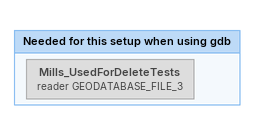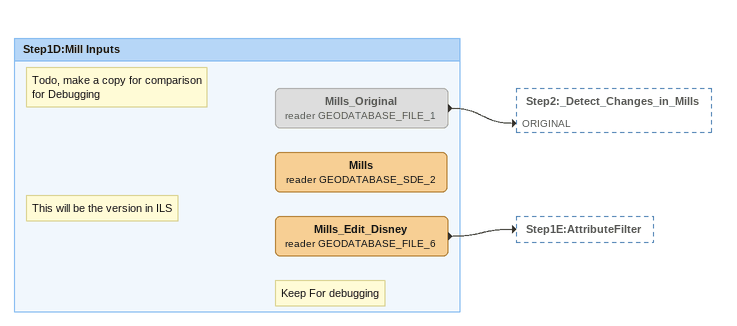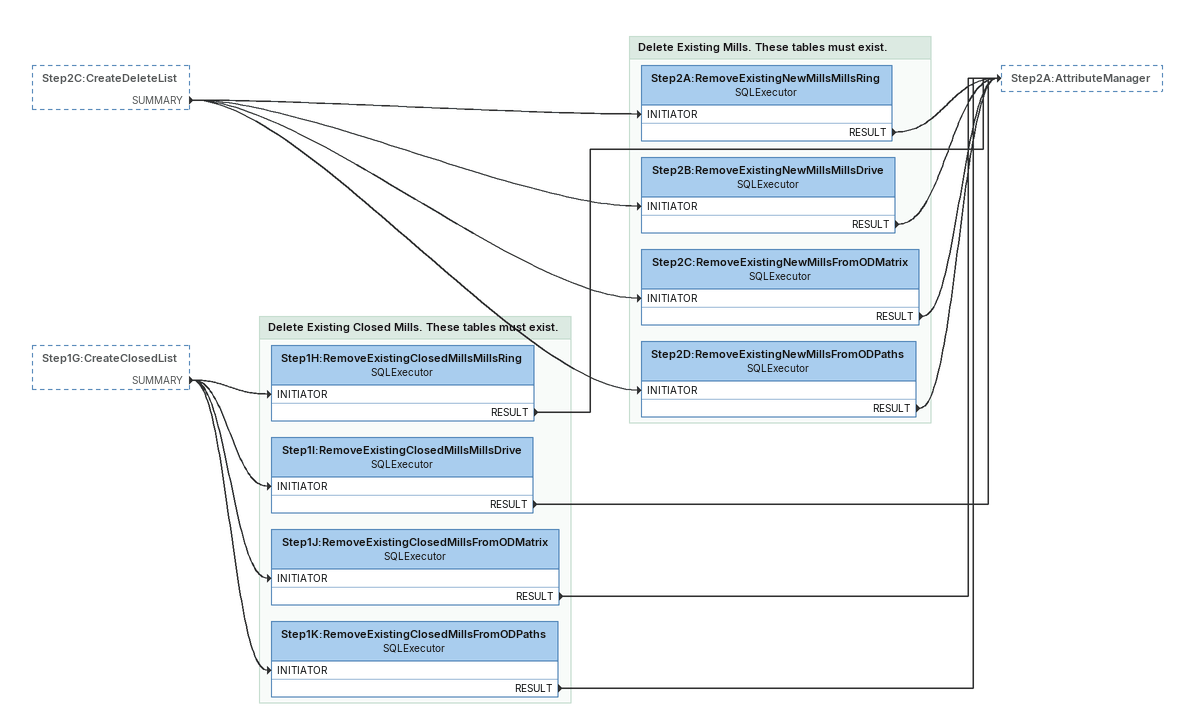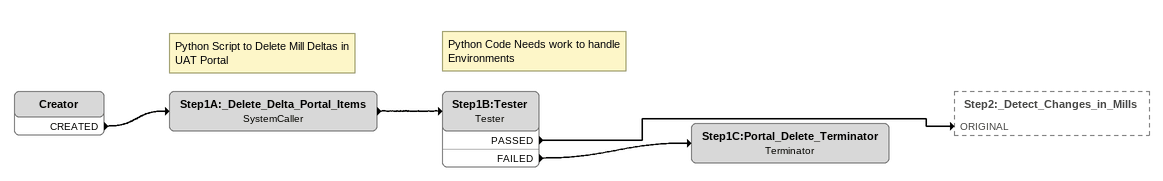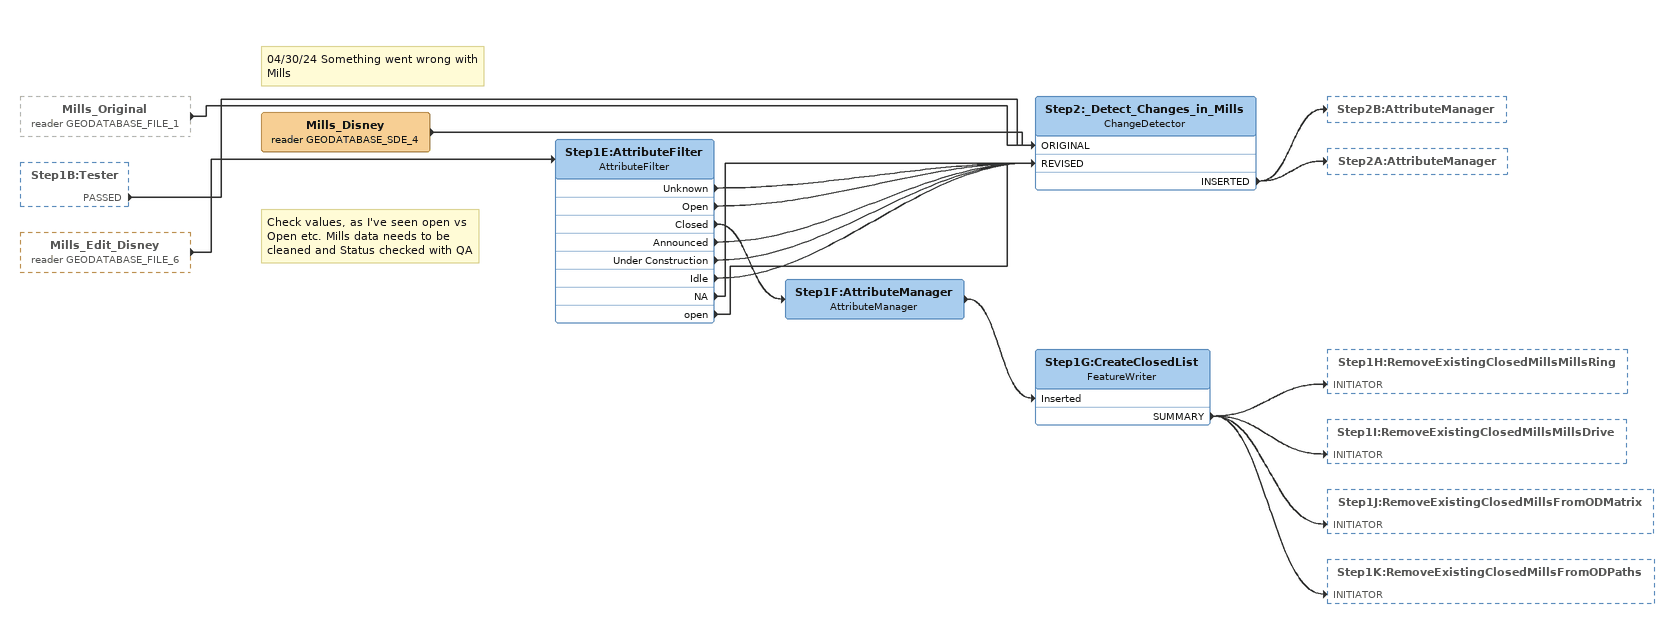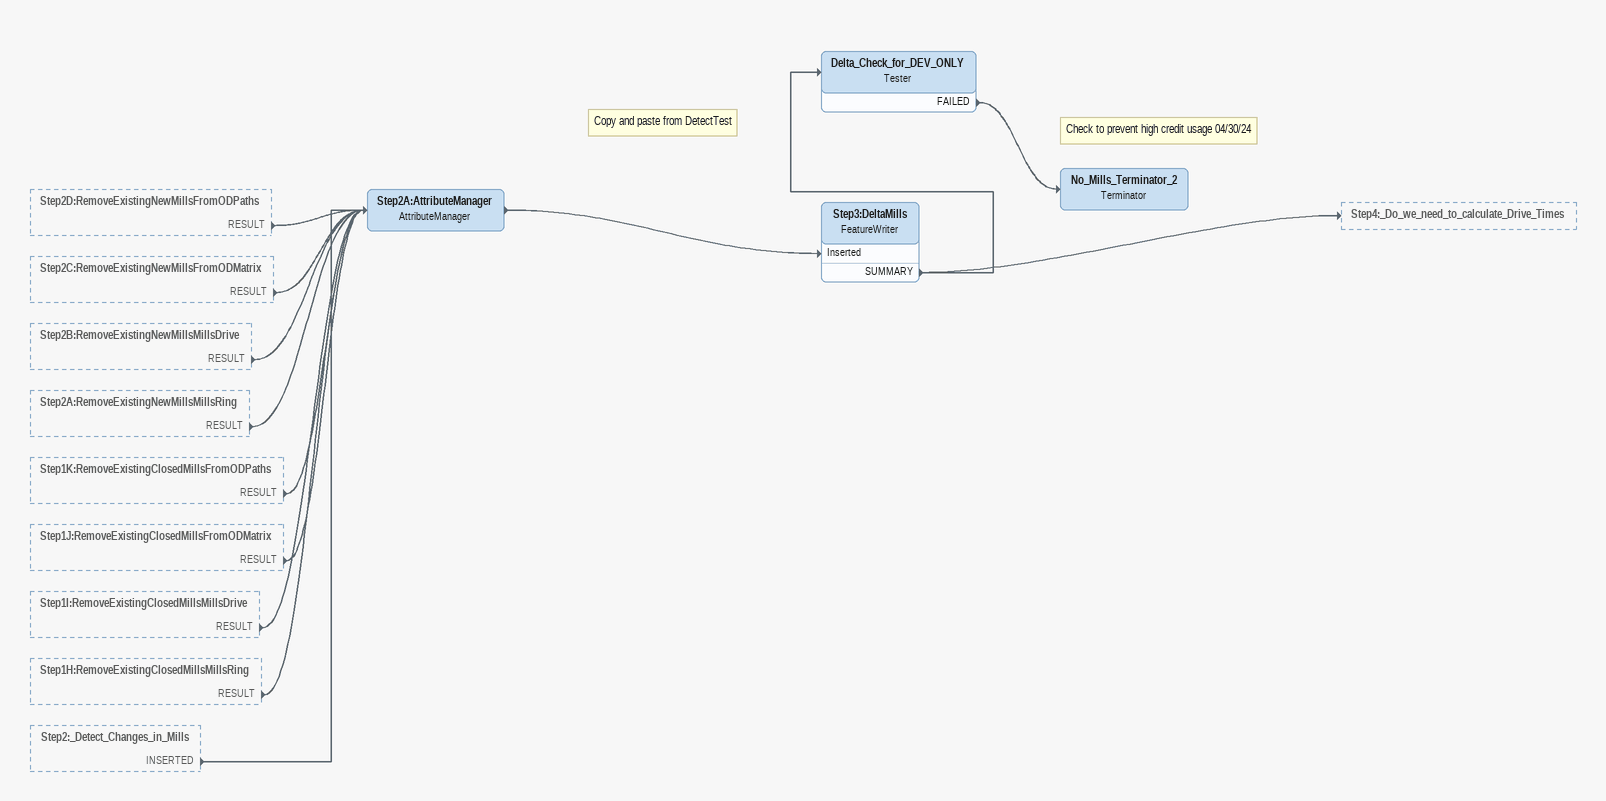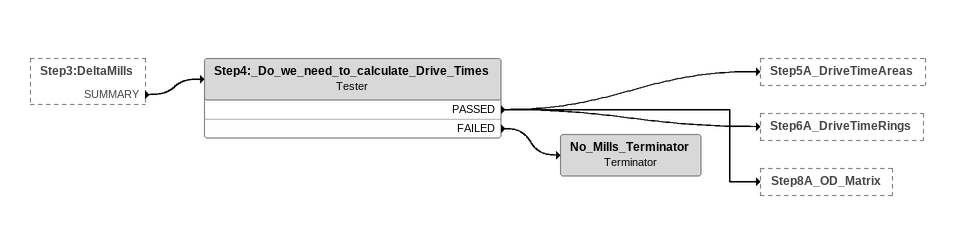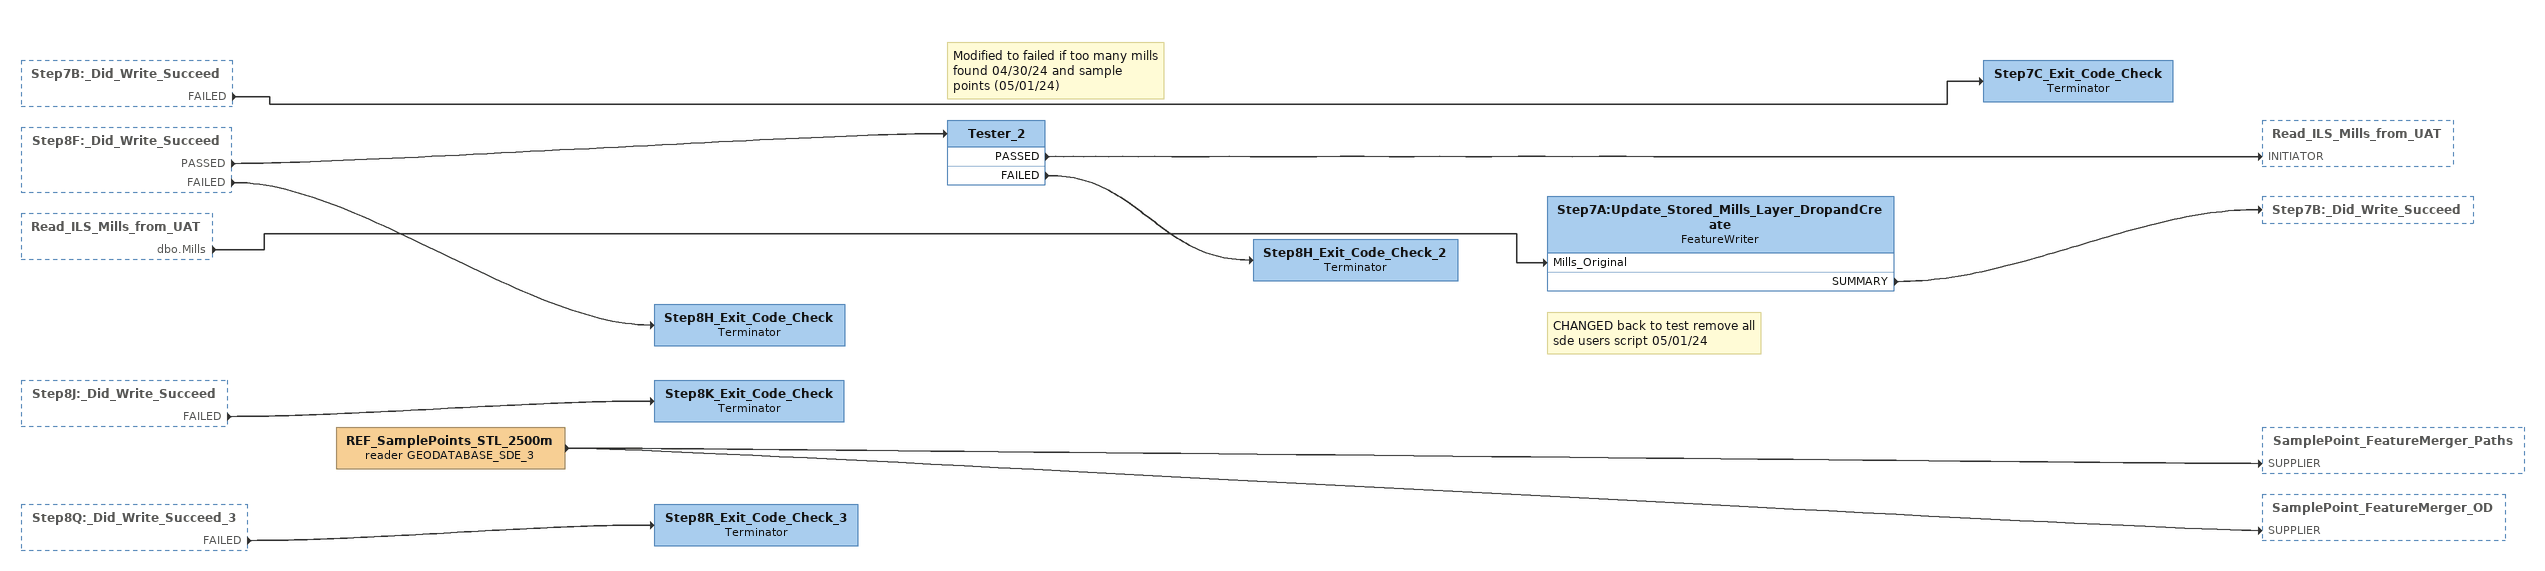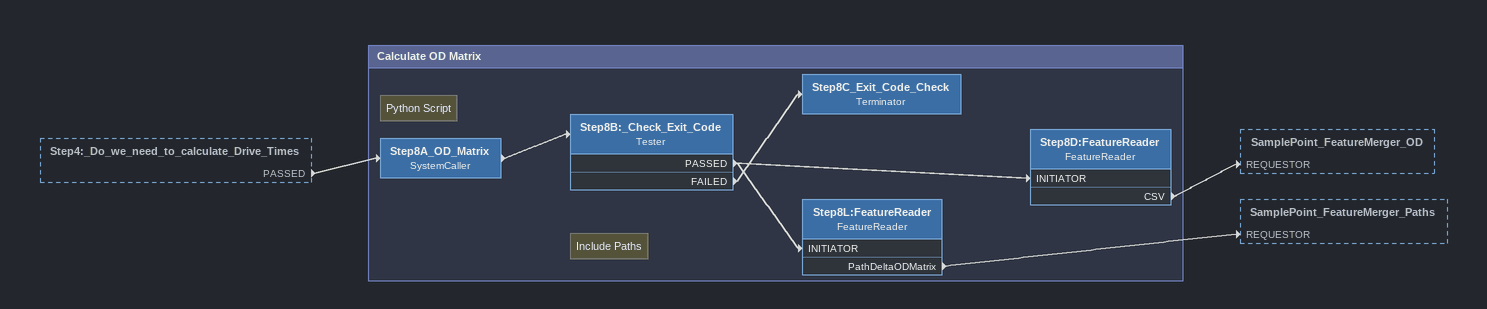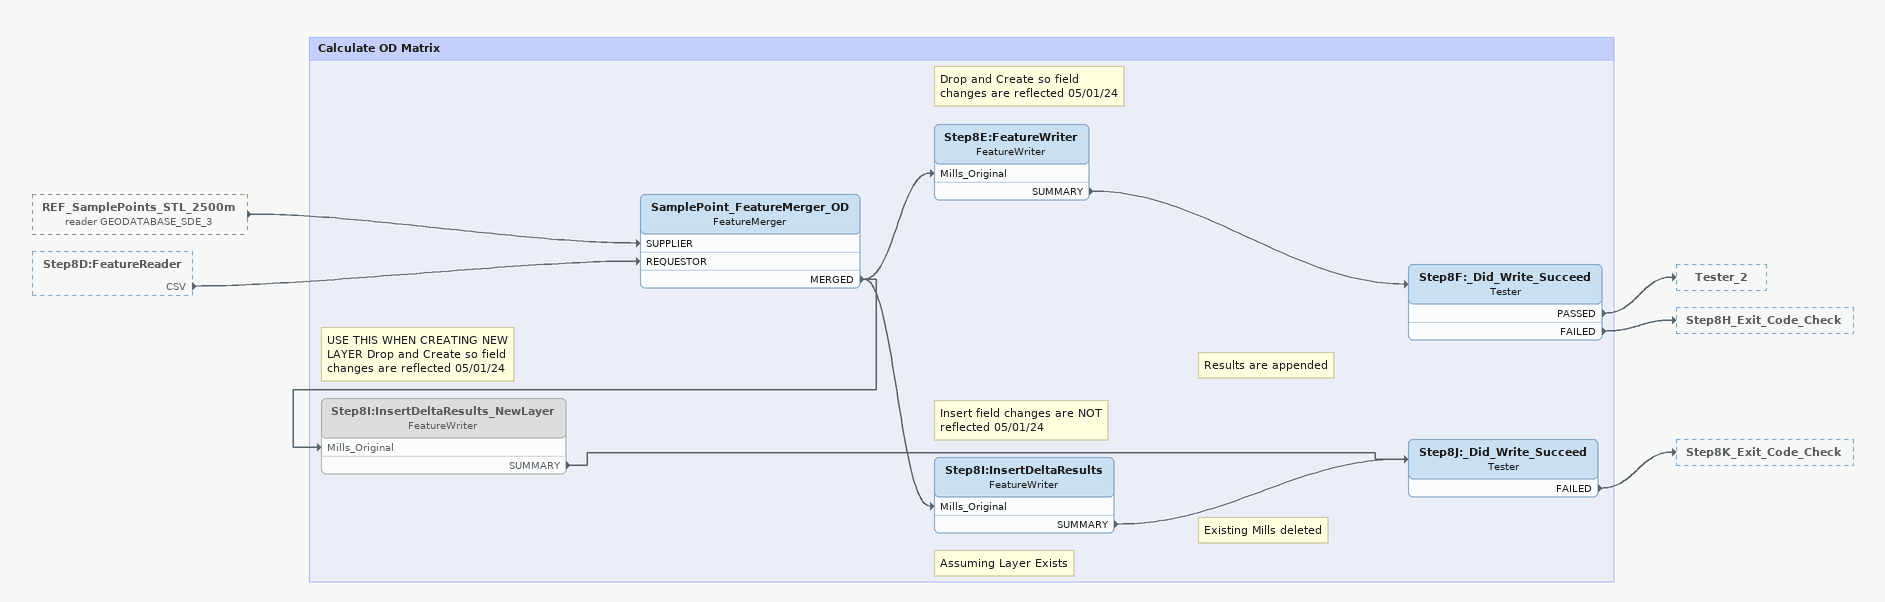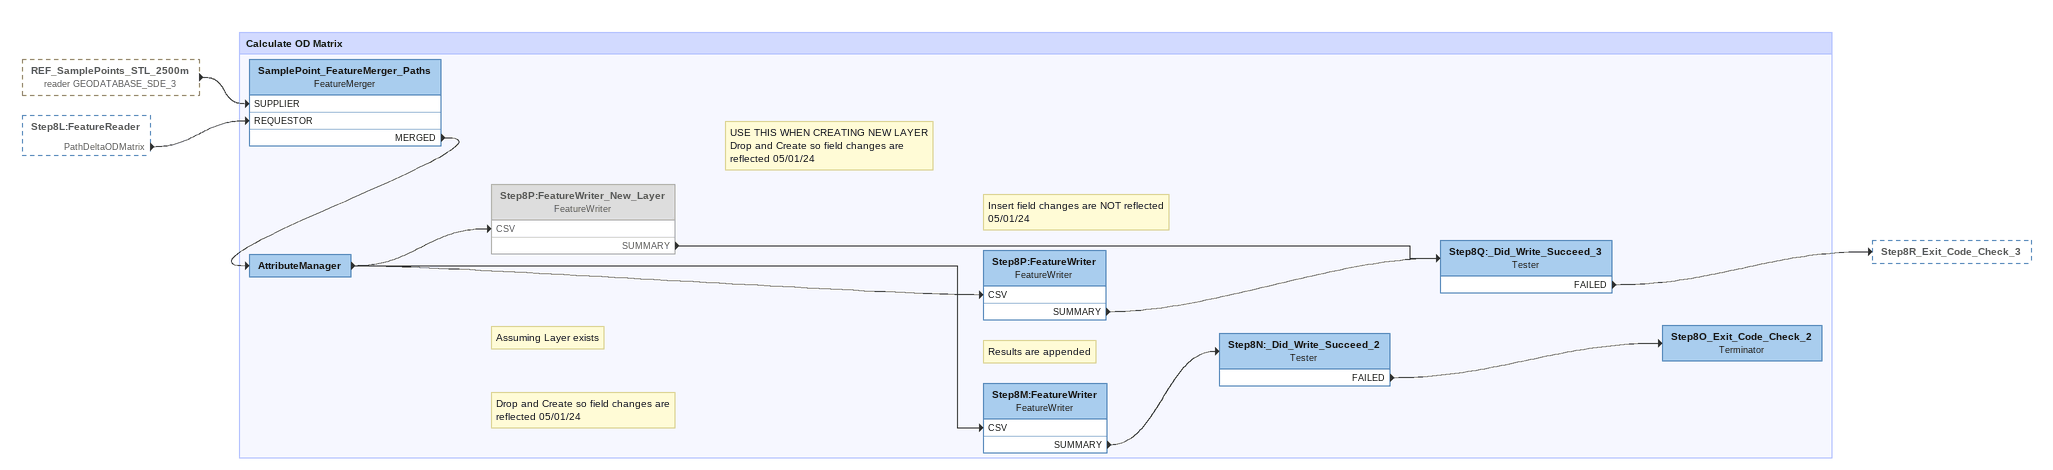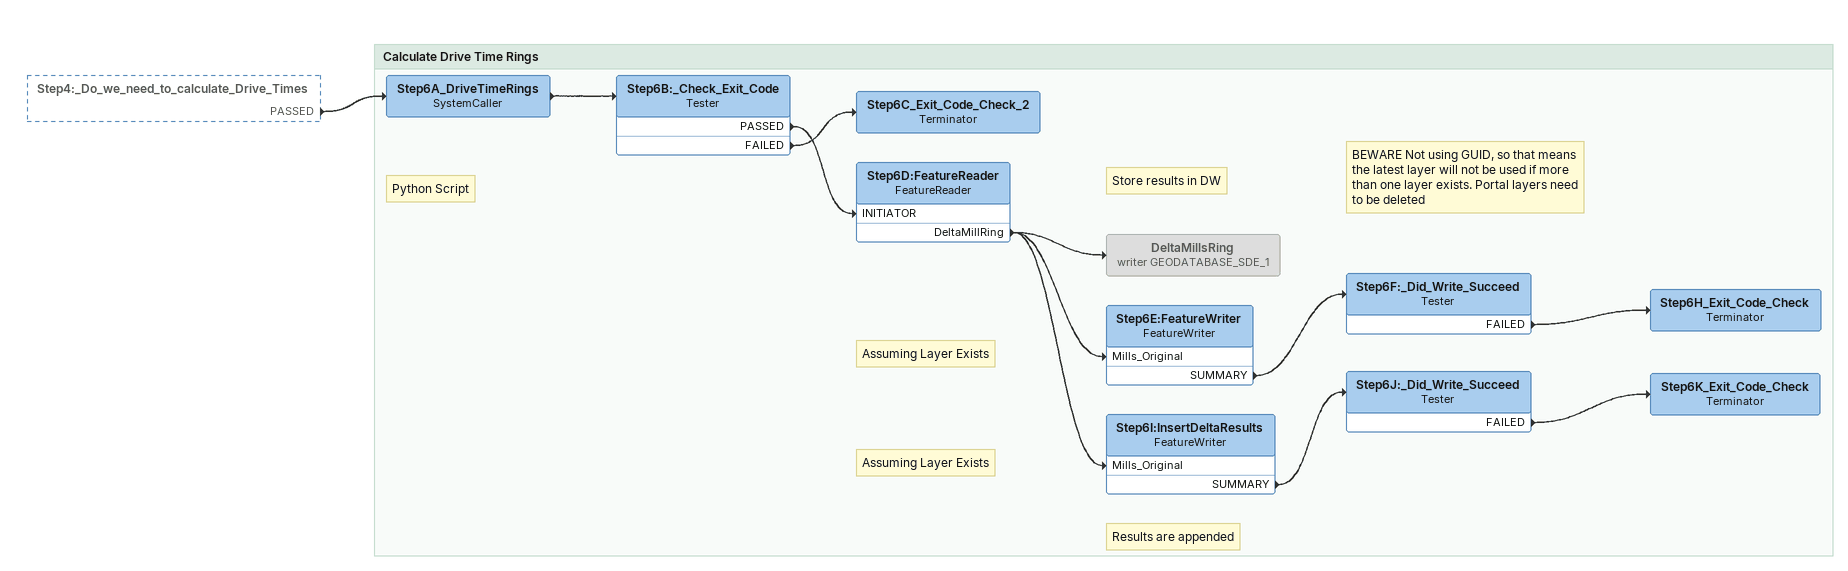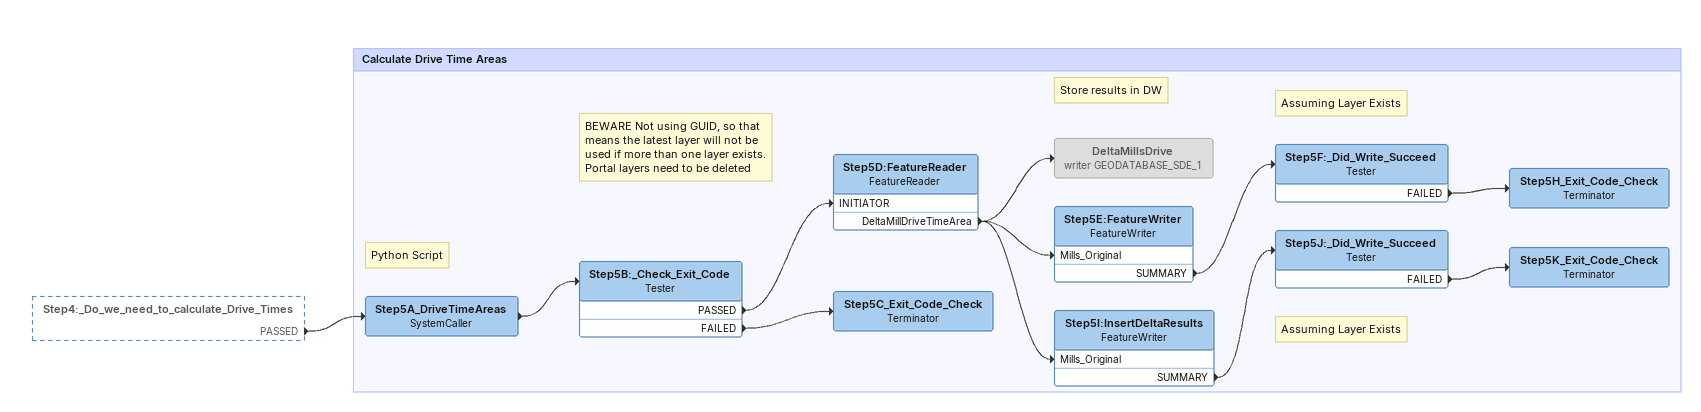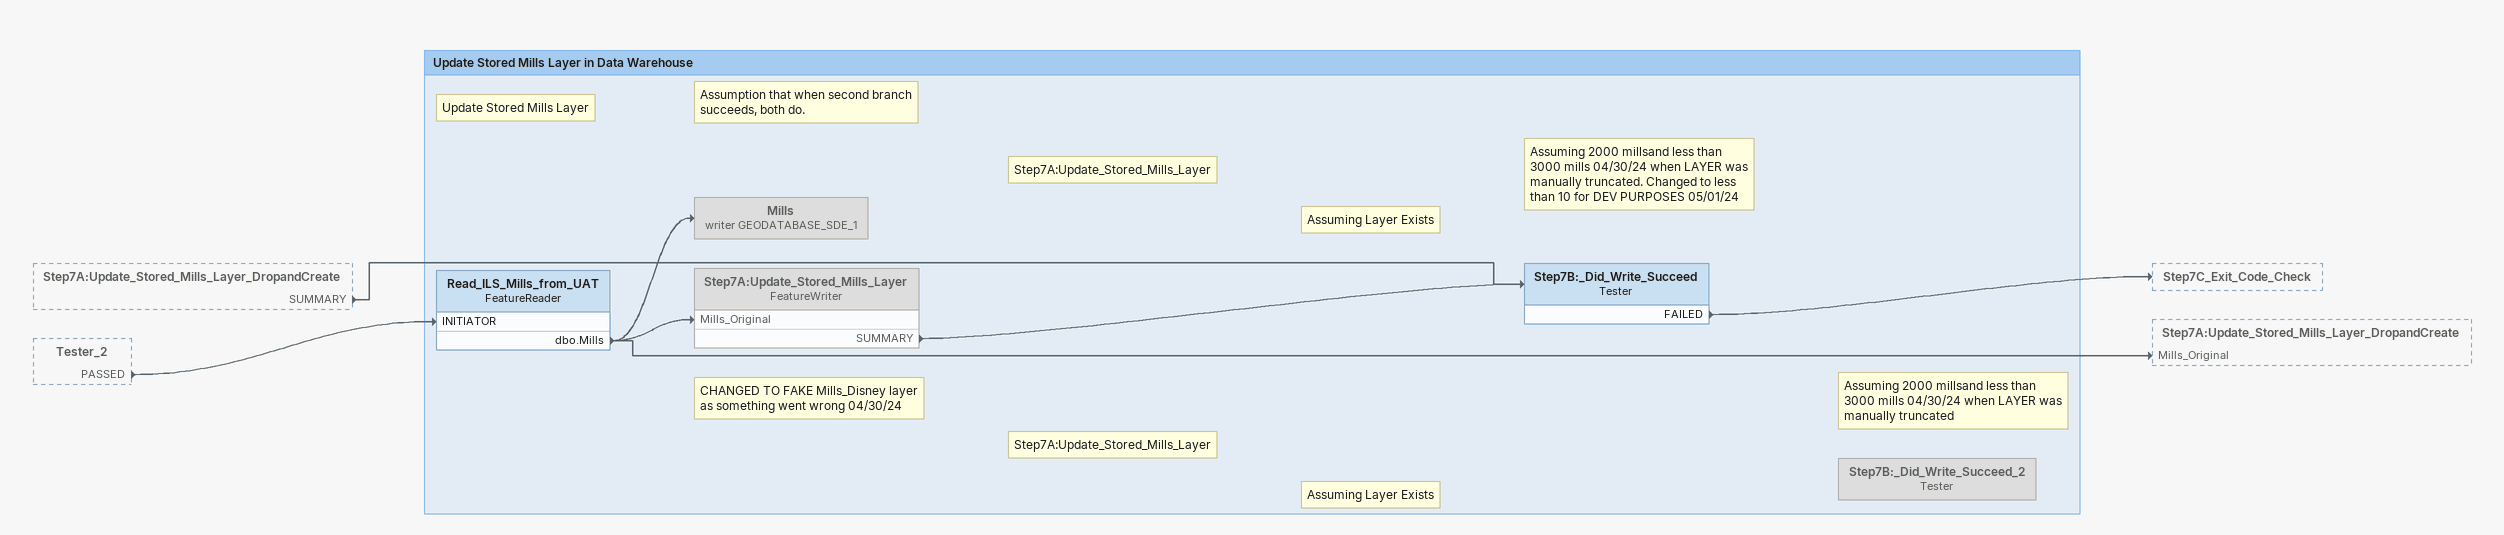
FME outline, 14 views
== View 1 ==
Bookmark: Needed for this setup when using gdb
Mills_UsedForDeleteTests (reader GEODATABASE_FILE_3) [off]

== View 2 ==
Bookmark: Step1D:Mill Inputs
Mills (reader GEODATABASE_SDE_2)
Note: This will be the version in ILS
Note: Keep For debugging
Mills_Edit_Disney (reader GEODATABASE_FILE_6)
    -> Step1E:AttributeFilter
Note: Todo, make a copy for comparison for Debugging
Mills_Original (reader GEODATABASE_FILE_1) [off]
    -> Step2:_Detect_Changes_in_Mills [ORIGINAL]

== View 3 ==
Step2C:CreateDeleteList [outside]
    SUMMARY -> Step2D:RemoveExistingNewMillsFromODPaths [INITIATOR]
    SUMMARY -> Step2C:RemoveExistingNewMillsFromODMatrix [INITIATOR]
    SUMMARY -> Step2B:RemoveExistingNewMillsMillsDrive [INITIATOR]
    SUMMARY -> Step2A:RemoveExistingNewMillsMillsRing [INITIATOR]
Step1G:CreateClosedList [outside]
    SUMMARY -> Step1H:RemoveExistingClosedMillsMillsRing [INITIATOR]
    SUMMARY -> Step1I:RemoveExistingClosedMillsMillsDrive [INITIATOR]
    SUMMARY -> Step1J:RemoveExistingClosedMillsFromODMatrix [INITIATOR]
    SUMMARY -> Step1K:RemoveExistingClosedMillsFromODPaths [INITIATOR]

Bookmark: Delete Existing Closed Mills. These tables must exist.
Step1H:RemoveExistingClosedMillsMillsRing: SQLExecutor
    RESULT -> Step2A:AttributeManager
Step1I:RemoveExistingClosedMillsMillsDrive: SQLExecutor
    RESULT -> Step2A:AttributeManager
Step1J:RemoveExistingClosedMillsFromODMatrix: SQLExecutor
    RESULT -> Step2A:AttributeManager
Step1K:RemoveExistingClosedMillsFromODPaths: SQLExecutor
    RESULT -> Step2A:AttributeManager

Bookmark: Delete Existing Mills. These tables must exist.
Step2A:RemoveExistingNewMillsMillsRing: SQLExecutor
    RESULT -> Step2A:AttributeManager
Step2B:RemoveExistingNewMillsMillsDrive: SQLExecutor
    RESULT -> Step2A:AttributeManager
Step2C:RemoveExistingNewMillsFromODMatrix: SQLExecutor
    RESULT -> Step2A:AttributeManager
Step2D:RemoveExistingNewMillsFromODPaths: SQLExecutor
    RESULT -> Step2A:AttributeManager

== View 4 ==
Creator
    CREATED -> Step1A:_Delete_Delta_Portal_Items
Note: Python Script to Delete Mill Deltas in UAT Portal
Note: Python Code Needs work to handle Environments
Step1A:_Delete_Delta_Portal_Items: SystemCaller
    -> Step1B:Tester
Step1B:Tester: Tester
    PASSED -> Step2:_Detect_Changes_in_Mills [ORIGINAL]
    FAILED -> Step1C:Portal_Delete_Terminator
Step1C:Portal_Delete_Terminator: Terminator

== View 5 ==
Mills_Original (reader GEODATABASE_FILE_1) [outside]
    -> Step2:_Detect_Changes_in_Mills [ORIGINAL]
Step1B:Tester [outside]
    PASSED -> Step2:_Detect_Changes_in_Mills [ORIGINAL]
Mills_Edit_Disney (reader GEODATABASE_FILE_6) [outside]
    -> Step1E:AttributeFilter
Note: Check values, as I've seen open vs Open etc. Mills data needs to be cleaned and Status checked with QA
Step1E:AttributeFilter: AttributeFilter
    Unknown -> Step2:_Detect_Changes_in_Mills [REVISED]
    Open -> Step2:_Detect_Changes_in_Mills [REVISED]
    Closed -> Step1F:AttributeManager
    Announced -> Step2:_Detect_Changes_in_Mills [REVISED]
    Under Construction -> Step2:_Detect_Changes_in_Mills [REVISED]
    Idle -> Step2:_Detect_Changes_in_Mills [REVISED]
    NA -> Step2:_Detect_Changes_in_Mills [REVISED]
    open -> Step2:_Detect_Changes_in_Mills [REVISED]
Step1F:AttributeManager: AttributeManager
    -> Step1G:CreateClosedList [Inserted]
Step1G:CreateClosedList: FeatureWriter
    SUMMARY -> Step1H:RemoveExistingClosedMillsMillsRing [INITIATOR]
    SUMMARY -> Step1I:RemoveExistingClosedMillsMillsDrive [INITIATOR]
    SUMMARY -> Step1J:RemoveExistingClosedMillsFromODMatrix [INITIATOR]
    SUMMARY -> Step1K:RemoveExistingClosedMillsFromODPaths [INITIATOR]
Note: 04/30/24 Something went wrong with Mills
Mills_Disney (reader GEODATABASE_SDE_4)
    -> Step2:_Detect_Changes_in_Mills [ORIGINAL]
Step2:_Detect_Changes_in_Mills: ChangeDetector
    INSERTED -> Step2B:AttributeManager
    INSERTED -> Step2A:AttributeManager

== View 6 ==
Step2D:RemoveExistingNewMillsFromODPaths [outside]
    RESULT -> Step2A:AttributeManager
Step2C:RemoveExistingNewMillsFromODMatrix [outside]
    RESULT -> Step2A:AttributeManager
Step2B:RemoveExistingNewMillsMillsDrive [outside]
    RESULT -> Step2A:AttributeManager
Step2A:RemoveExistingNewMillsMillsRing [outside]
    RESULT -> Step2A:AttributeManager
Step1K:RemoveExistingClosedMillsFromODPaths [outside]
    RESULT -> Step2A:AttributeManager
Step1J:RemoveExistingClosedMillsFromODMatrix [outside]
    RESULT -> Step2A:AttributeManager
Step1I:RemoveExistingClosedMillsMillsDrive [outside]
    RESULT -> Step2A:AttributeManager
Step1H:RemoveExistingClosedMillsMillsRing [outside]
    RESULT -> Step2A:AttributeManager
Step2:_Detect_Changes_in_Mills [outside]
    INSERTED -> Step2A:AttributeManager
Step2A:AttributeManager: AttributeManager
    -> Step3:DeltaMills [Inserted]
Note: Copy and paste from DetectTest
Step3:DeltaMills: FeatureWriter
    SUMMARY -> Step4:_Do_we_need_to_calculate_Drive_Times
    SUMMARY -> Delta_Check_for_DEV_ONLY
Delta_Check_for_DEV_ONLY: Tester
    FAILED -> No_Mills_Terminator_2
Note: Check to prevent high credit usage 04/30/24
No_Mills_Terminator_2: Terminator

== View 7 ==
Step3:DeltaMills [outside]
    SUMMARY -> Step4:_Do_we_need_to_calculate_Drive_Times
Step4:_Do_we_need_to_calculate_Drive_Times: Tester
    PASSED -> Step5A_DriveTimeAreas
    PASSED -> Step6A_DriveTimeRings
    PASSED -> Step8A_OD_Matrix
    FAILED -> No_Mills_Terminator
No_Mills_Terminator: Terminator

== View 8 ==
Step7B:_Did_Write_Succeed [outside]
    FAILED -> Step7C_Exit_Code_Check
Step8F:_Did_Write_Succeed [outside]
    PASSED -> Tester_2
    FAILED -> Step8H_Exit_Code_Check
Read_ILS_Mills_from_UAT [outside]
    dbo.Mills -> Step7A:Update_Stored_Mills_Layer_DropandCreate [Mills_Original]
Step8J:_Did_Write_Succeed [outside]
    FAILED -> Step8K_Exit_Code_Check
Step8Q:_Did_Write_Succeed_3 [outside]
    FAILED -> Step8R_Exit_Code_Check_3
REF_SamplePoints_STL_2500m (reader GEODATABASE_SDE_3)
    -> SamplePoint_FeatureMerger_Paths [SUPPLIER]
    -> SamplePoint_FeatureMerger_OD [SUPPLIER]
Note: Modified to failed if too many mills found 04/30/24 and sample points (05/01/24)
Tester_2
    PASSED -> Read_ILS_Mills_from_UAT [INITIATOR]
    FAILED -> Step8H_Exit_Code_Check_2
Note: CHANGED back to test remove all sde users script 05/01/24
Step7A:Update_Stored_Mills_Layer_DropandCreate: FeatureWriter
    SUMMARY -> Step7B:_Did_Write_Succeed
Step7C_Exit_Code_Check: Terminator
Step8H_Exit_Code_Check_2: Terminator
Step8H_Exit_Code_Check: Terminator
Step8K_Exit_Code_Check: Terminator
Step8R_Exit_Code_Check_3: Terminator

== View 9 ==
Step4:_Do_we_need_to_calculate_Drive_Times [outside]
    PASSED -> Step8A_OD_Matrix

Bookmark: Calculate OD Matrix
Note: Python Script
Step8A_OD_Matrix: SystemCaller
    -> Step8B:_Check_Exit_Code
Step8B:_Check_Exit_Code: Tester
    PASSED -> Step8L:FeatureReader [INITIATOR]
    PASSED -> Step8D:FeatureReader [INITIATOR]
    FAILED -> Step8C_Exit_Code_Check
Step8C_Exit_Code_Check: Terminator
Step8D:FeatureReader: FeatureReader
    CSV -> SamplePoint_FeatureMerger_OD [REQUESTOR]
Note: Include Paths
Step8L:FeatureReader: FeatureReader
    PathDeltaODMatrix -> SamplePoint_FeatureMerger_Paths [REQUESTOR]

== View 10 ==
REF_SamplePoints_STL_2500m (reader GEODATABASE_SDE_3) [outside]
    -> SamplePoint_FeatureMerger_OD [SUPPLIER]
Step8D:FeatureReader [outside]
    CSV -> SamplePoint_FeatureMerger_OD [REQUESTOR]

Bookmark: Calculate OD Matrix
SamplePoint_FeatureMerger_OD: FeatureMerger
    MERGED -> Step8I:InsertDeltaResults [Mills_Original]
    MERGED -> Step8E:FeatureWriter [Mills_Original]
    MERGED -> Step8I:InsertDeltaResults_NewLayer [Mills_Original]
Note: Drop and Create so field changes are reflected 05/01/24
Step8E:FeatureWriter: FeatureWriter
    SUMMARY -> Step8F:_Did_Write_Succeed
Step8F:_Did_Write_Succeed: Tester
    PASSED -> Tester_2
    FAILED -> Step8H_Exit_Code_Check
Note: USE THIS WHEN CREATING NEW LAYER Drop and Create so field changes are reflected 05/01/24
Step8I:InsertDeltaResults_NewLayer: FeatureWriter [off]
    SUMMARY -> Step8J:_Did_Write_Succeed
Note: Insert field changes are NOT reflected 05/01/24
Note: Assuming Layer Exists
Note: Results are appended
Note: Existing Mills deleted
Step8I:InsertDeltaResults: FeatureWriter
    SUMMARY -> Step8J:_Did_Write_Succeed
Step8J:_Did_Write_Succeed: Tester
    FAILED -> Step8K_Exit_Code_Check

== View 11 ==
REF_SamplePoints_STL_2500m (reader GEODATABASE_SDE_3) [outside]
    -> SamplePoint_FeatureMerger_Paths [SUPPLIER]
Step8L:FeatureReader [outside]
    PathDeltaODMatrix -> SamplePoint_FeatureMerger_Paths [REQUESTOR]

Bookmark: Calculate OD Matrix
SamplePoint_FeatureMerger_Paths: FeatureMerger
    MERGED -> AttributeManager
AttributeManager
    -> Step8M:FeatureWriter [CSV]
    -> Step8P:FeatureWriter [CSV]
    -> Step8P:FeatureWriter_New_Layer [CSV]
Note: USE THIS WHEN CREATING NEW LAYER Drop and Create so field changes are reflected 05/01/24
Step8P:FeatureWriter_New_Layer: FeatureWriter [off]
    SUMMARY -> Step8Q:_Did_Write_Succeed_3
Note: Assuming Layer exists
Note: Insert field changes are NOT reflected 05/01/24
Note: Results are appended
Step8P:FeatureWriter: FeatureWriter
    SUMMARY -> Step8Q:_Did_Write_Succeed_3
Step8Q:_Did_Write_Succeed_3: Tester
    FAILED -> Step8R_Exit_Code_Check_3
Note: Drop and Create so field changes are reflected 05/01/24
Step8M:FeatureWriter: FeatureWriter
    SUMMARY -> Step8N:_Did_Write_Succeed_2
Step8N:_Did_Write_Succeed_2: Tester
    FAILED -> Step8O_Exit_Code_Check_2
Step8O_Exit_Code_Check_2: Terminator

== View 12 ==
Step4:_Do_we_need_to_calculate_Drive_Times [outside]
    PASSED -> Step6A_DriveTimeRings

Bookmark: Calculate Drive Time Rings
Note: Python Script
Step6A_DriveTimeRings: SystemCaller
    -> Step6B:_Check_Exit_Code
Step6B:_Check_Exit_Code: Tester
    PASSED -> Step6D:FeatureReader [INITIATOR]
    FAILED -> Step6C_Exit_Code_Check_2
Step6C_Exit_Code_Check_2: Terminator
Note: BEWARE Not using GUID, so that means the latest layer will not be used if more than one layer exists. Portal layers need to be deleted
Step6D:FeatureReader: FeatureReader
    DeltaMillRing -> DeltaMillsRing (writer GEODATABASE_SDE_1)
    DeltaMillRing -> Step6E:FeatureWriter [Mills_Original]
    DeltaMillRing -> Step6I:InsertDeltaResults [Mills_Original]
Note: Store results in DW
DeltaMillsRing (writer GEODATABASE_SDE_1) [off]
Note: Assuming Layer Exists
Step6E:FeatureWriter: FeatureWriter
    SUMMARY -> Step6F:_Did_Write_Succeed
Step6F:_Did_Write_Succeed: Tester
    FAILED -> Step6H_Exit_Code_Check
Step6H_Exit_Code_Check: Terminator
Note: Assuming Layer Exists
Note: Results are appended
Step6I:InsertDeltaResults: FeatureWriter
    SUMMARY -> Step6J:_Did_Write_Succeed
Step6J:_Did_Write_Succeed: Tester
    FAILED -> Step6K_Exit_Code_Check
Step6K_Exit_Code_Check: Terminator

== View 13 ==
Step4:_Do_we_need_to_calculate_Drive_Times [outside]
    PASSED -> Step5A_DriveTimeAreas

Bookmark: Calculate Drive Time Areas
Note: Python Script
Step5A_DriveTimeAreas: SystemCaller
    -> Step5B:_Check_Exit_Code
Step5B:_Check_Exit_Code: Tester
    PASSED -> Step5D:FeatureReader [INITIATOR]
    FAILED -> Step5C_Exit_Code_Check
Note: BEWARE Not using GUID, so that means the latest layer will not be used if more than one layer exists. Portal layers need to be deleted
Step5D:FeatureReader: FeatureReader
    DeltaMillDriveTimeArea -> DeltaMillsDrive (writer GEODATABASE_SDE_1)
    DeltaMillDriveTimeArea -> Step5E:FeatureWriter [Mills_Original]
    DeltaMillDriveTimeArea -> Step5I:InsertDeltaResults [Mills_Original]
Note: Store results in DW
DeltaMillsDrive (writer GEODATABASE_SDE_1) [off]
Note: Assuming Layer Exists
Step5E:FeatureWriter: FeatureWriter
    SUMMARY -> Step5F:_Did_Write_Succeed
Step5F:_Did_Write_Succeed: Tester
    FAILED -> Step5H_Exit_Code_Check
Step5H_Exit_Code_Check: Terminator
Note: Assuming Layer Exists
Step5I:InsertDeltaResults: FeatureWriter
    SUMMARY -> Step5J:_Did_Write_Succeed
Step5J:_Did_Write_Succeed: Tester
    FAILED -> Step5K_Exit_Code_Check
Step5K_Exit_Code_Check: Terminator
Step5C_Exit_Code_Check: Terminator

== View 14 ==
Step7A:Update_Stored_Mills_Layer_DropandCreate [outside]
    SUMMARY -> Step7B:_Did_Write_Succeed
Tester_2 [outside]
    PASSED -> Read_ILS_Mills_from_UAT [INITIATOR]

Bookmark: Update Stored Mills Layer in Data Warehouse
Read_ILS_Mills_from_UAT: FeatureReader
    dbo.Mills -> Mills (writer GEODATABASE_SDE_1)
    dbo.Mills -> Step7A:Update_Stored_Mills_Layer [Mills_Original]
    dbo.Mills -> Step7A:Update_Stored_Mills_Layer_DropandCreate [Mills_Original]
Note: Update Stored Mills Layer
Note: Assumption that when second branch succeeds, both do.
Mills (writer GEODATABASE_SDE_1) [off]
Note: CHANGED TO FAKE Mills_Disney layer as something went wrong 04/30/24
Note: Step7A:Update_Stored_Mills_Layer
Note: Step7A:Update_Stored_Mills_Layer
Note: Assuming Layer Exists
Step7A:Update_Stored_Mills_Layer: FeatureWriter [off]
    SUMMARY -> Step7B:_Did_Write_Succeed
Note: Assuming 2000 millsand less than 3000 mills 04/30/24 when LAYER was manually truncated. Changed to less than 10 for DEV PURPOSES 05/01/24
Step7B:_Did_Write_Succeed: Tester
    FAILED -> Step7C_Exit_Code_Check
Note: Assuming Layer Exists
Note: Assuming 2000 millsand less than 3000 mills 04/30/24 when LAYER was manually truncated
Step7B:_Did_Write_Succeed_2: Tester [off]
